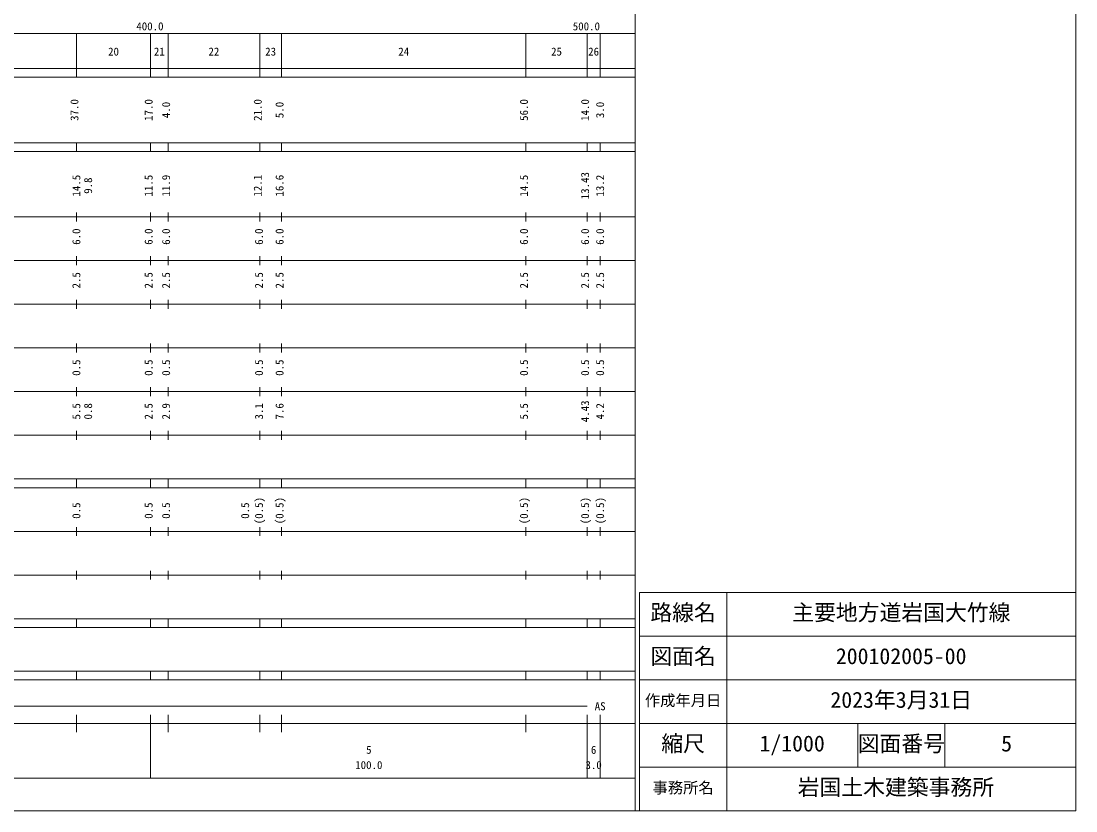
# Model space of a CAD drawing. Units: millimetres, scale not verified. Extents: x 32205 to 672205, y -56803 to 303197.
# Drawn here: x 430525 to 672205, y -56803 to 124046 of the extents above; entities that cross this region are included whole.
import ezdxf
from ezdxf.enums import TextEntityAlignment as Align

# ---------------------------------------------------------------- set-up
doc = ezdxf.new("R2010")
doc.units = ezdxf.units.MM
doc.header["$LTSCALE"] = 1000
for name, color, linetype, lineweight in [('M-TTL', 2, 'Continuous', 13), ('M-TTL-BAND', 7, 'Continuous', 13), ('M-TTL-FRAM', 2, 'Continuous', 13), ('M-TTL-LINE', 7, 'Continuous', 13), ('M-TTL-TXT', 7, 'Continuous', 13)]:
    doc.layers.add(name, color=color, linetype=linetype, lineweight=lineweight)
doc.styles.add('ＭＳ ゴシック', font='')
doc.styles.get('ＭＳ ゴシック').set_extended_font_data('MS Gothic')

msp = doc.modelspace()

# ---------------------------------------------------------------- linework, layer by layer
at = {"layer": 'M-TTL'}
for p, q in [((672205, -56803), (672205, 303197)), ((32205, -56803), (672205, -56803))]:
    msp.add_line(p, q, dxfattribs=at)
at = {"layer": 'M-TTL-BAND'}
for p, q in [((571205, -56803), (571205, 293197)), ((60205, 121197), (571205, 121197)), ((443205, 111197), (443205, 121197)), ((460205, 111197), (460205, 121197)), ((464205, 111197), (464205, 121197)), ((485205, 111197), (485205, 121197)), ((490205, 111197), (490205, 121197)), ((546205, 111197), (546205, 121197)), ((560205, 111197), (560205, 121197)), ((563205, 111197), (563205, 121197)), ((32205, 113197), (571205, 113197)), ((32205, 111197), (571205, 111197)), ((32205, 96197), (571205, 96197)), ((443205, 94197), (443205, 96197)), ((460205, 94197), (460205, 96197)), ((464205, 94197), (464205, 96197)), ((485205, 94197), (485205, 96197)), ((490205, 94197), (490205, 96197)), ((546205, 94197), (546205, 96197)), ((560205, 94197), (560205, 96197)), ((563205, 94197), (563205, 96197)), ((32205, 94197), (571205, 94197)), ((443205, 78197), (443205, 80197)), ((460205, 78197), (460205, 80197)), ((464205, 78197), (464205, 80197)), ((485205, 78197), (485205, 80197)), ((490205, 78197), (490205, 80197)), ((546205, 78197), (546205, 80197)), ((560205, 78197), (560205, 80197)), ((563205, 78197), (563205, 80197)), ((32205, 79197), (571205, 79197)), ((443205, 68197), (443205, 70197)), ((460205, 68197), (460205, 70197)), ((464205, 68197), (464205, 70197)), ((485205, 68197), (485205, 70197)), ((490205, 68197), (490205, 70197)), ((546205, 68197), (546205, 70197)), ((560205, 68197), (560205, 70197)), ((563205, 68197), (563205, 70197)), ((38205, 69197), (571205, 69197)), ((44205, 59197), (571205, 59197)), ((443205, 58197), (443205, 60197)), ((460205, 58197), (460205, 60197)), ((464205, 58197), (464205, 60197)), ((485205, 58197), (485205, 60197)), ((490205, 58197), (490205, 60197)), ((546205, 58197), (546205, 60197)), ((560205, 58197), (560205, 60197)), ((563205, 58197), (563205, 60197)), ((38205, 49197), (571205, 49197)), ((443205, 48197), (443205, 50197)), ((460205, 48197), (460205, 50197)), ((464205, 48197), (464205, 50197)), ((485205, 48197), (485205, 50197)), ((490205, 48197), (490205, 50197)), ((546205, 48197), (546205, 50197)), ((560205, 48197), (560205, 50197)), ((563205, 48197), (563205, 50197)), ((44205, 39197), (571205, 39197)), ((443205, 38197), (443205, 40197)), ((460205, 38197), (460205, 40197)), ((464205, 38197), (464205, 40197)), ((485205, 38197), (485205, 40197)), ((490205, 38197), (490205, 40197)), ((546205, 38197), (546205, 40197)), ((560205, 38197), (560205, 40197)), ((563205, 38197), (563205, 40197)), ((38205, 29197), (571205, 29197)), ((443205, 28197), (443205, 30197)), ((460205, 28197), (460205, 30197)), ((464205, 28197), (464205, 30197)), ((485205, 28197), (485205, 30197)), ((490205, 28197), (490205, 30197)), ((546205, 28197), (546205, 30197)), ((560205, 28197), (560205, 30197)), ((563205, 28197), (563205, 30197)), ((32205, 19197), (571205, 19197)), ((32205, 17197), (571205, 17197)), ((443205, 17197), (443205, 19197)), ((460205, 17197), (460205, 19197)), ((464205, 17197), (464205, 19197)), ((485205, 17197), (485205, 19197)), ((490205, 17197), (490205, 19197)), ((546205, 17197), (546205, 19197)), ((560205, 17197), (560205, 19197)), ((563205, 17197), (563205, 19197)), ((443205, 6197), (443205, 8197)), ((460205, 6197), (460205, 8197)), ((464205, 6197), (464205, 8197)), ((485205, 6197), (485205, 8197)), ((490205, 6197), (490205, 8197)), ((546205, 6197), (546205, 8197)), ((560205, 6197), (560205, 8197)), ((563205, 6197), (563205, 8197)), ((41205, 7197), (571205, 7197)), ((443205, -3803), (443205, -1803)), ((460205, -3803), (460205, -1803)), ((464205, -3803), (464205, -1803)), ((485205, -3803), (485205, -1803)), ((490205, -3803), (490205, -1803)), ((546205, -3803), (546205, -1803)), ((560205, -3803), (560205, -1803)), ((563205, -3803), (563205, -1803)), ((32205, -2803), (571205, -2803)), ((32205, -12803), (571205, -12803)), ((443205, -14803), (443205, -12803)), ((460205, -14803), (460205, -12803)), ((464205, -14803), (464205, -12803)), ((485205, -14803), (485205, -12803)), ((490205, -14803), (490205, -12803)), ((546205, -14803), (546205, -12803)), ((560205, -14803), (560205, -12803)), ((563205, -14803), (563205, -12803)), ((32205, -14803), (571205, -14803)), ((32205, -24803), (571205, -24803)), ((443205, -26803), (443205, -24803)), ((460205, -26803), (460205, -24803)), ((464205, -26803), (464205, -24803)), ((485205, -26803), (485205, -24803)), ((490205, -26803), (490205, -24803)), ((546205, -26803), (546205, -24803)), ((560205, -26803), (560205, -24803)), ((563205, -26803), (563205, -24803)), ((32205, -26803), (571205, -26803)), ((63205, -32803), (560205, -32803)), ((443205, -38803), (443205, -34803)), ((460205, -49303), (460205, -34803)), ((464205, -38803), (464205, -34803)), ((485205, -38803), (485205, -34803)), ((490205, -38803), (490205, -34803)), ((546205, -38803), (546205, -34803)), ((560205, -49303), (560205, -34803)), ((563205, -49303), (563205, -34803)), ((32205, -36803), (571205, -36803)), ((60205, -49303), (571205, -49303))]:
    msp.add_line(p, q, dxfattribs=at)
at = {"layer": 'M-TTL-FRAM'}
for p, q in [((672205, -6803), (572205, -6803)), ((572205, -6803), (572205, -56803))]:
    msp.add_line(p, q, dxfattribs=at)
at = {"layer": 'M-TTL-LINE'}
for p, q in [((592205, -6803), (592205, -56803)), ((672205, -16803), (572205, -16803)), ((672205, -26803), (572205, -26803)), ((672205, -36803), (572205, -36803)), ((622205, -36803), (622205, -46803)), ((642205, -36803), (642205, -46803)), ((672205, -46803), (572205, -46803))]:
    msp.add_line(p, q, dxfattribs=at)

# ---------------------------------------------------------------- texts
at = {"layer": 'M-TTL-BAND', "style": 'ＭＳ ゴシック'}
for s, p in [('400.0', (456924, 121391)), ('500.0', (556924, 121391)), ('20', (450455, 115602)), ('21', (460955, 115602)), ('22', (473455, 115602)), ('23', (486455, 115602)), ('24', (516955, 115602)), ('25', (551955, 115602)), ('26', (560455, 115602)), ('AS', (561955, -34303)), ('5', (509580, -44280)), ('6', (561080, -44280)), ('100.0', (507080, -47770)), ('3.0', (559830, -47770))]:
    msp.add_text(s, height=1833, dxfattribs=at).set_placement(p, align=Align.BOTTOM_LEFT)
for s, p in [('37.0', (444205, 101197)), ('17.0', (461205, 101197)), ('4.0', (465205, 101822)), ('21.0', (486205, 101197)), ('5.0', (491205, 101822)), ('56.0', (547205, 101197)), ('14.0', (561205, 101197)), ('3.0', (564647, 101822)), ('14.5', (444645, 83871)), ('9.8', (447342, 84496)), ('11.5', (461205, 83871)), ('11.9', (465205, 83871)), ('12.1', (486205, 83871)), ('16.6', (491205, 83871)), ('14.5', (547205, 83871)), ('13.43', (561205, 83246)), ('13.2', (564647, 83871)), ('6.0', (444645, 72822)), ('6.0', (461205, 72822)), ('6.0', (465205, 72822)), ('6.0', (486492, 72822)), ('6.0', (491205, 72822)), ('6.0', (547205, 72822)), ('6.0', (561205, 72822)), ('6.0', (564647, 72822)), ('2.5', (444645, 62822)), ('2.5', (461205, 62822)), ('2.5', (465205, 62822)), ('2.5', (486492, 62822)), ('2.5', (491205, 62822)), ('2.5', (547205, 62822)), ('2.5', (561205, 62822)), ('2.5', (564647, 62822)), ('0.5', (444645, 42822)), ('0.5', (461205, 42822)), ('0.5', (465205, 42822)), ('0.5', (486492, 42822)), ('0.5', (491205, 42822)), ('0.5', (547205, 42822)), ('0.5', (561205, 42822)), ('0.5', (564647, 42822)), ('5.5', (444645, 32822)), ('0.8', (447342, 32822)), ('2.5', (461205, 32822)), ('2.9', (465205, 32822)), ('3.1', (486492, 32822)), ('7.6', (491205, 32822)), ('5.5', (547205, 32822)), ('4.43', (561205, 32197)), ('4.2', (564647, 32822)), ('(0.5)', (486492, 8836)), ('(0.5)', (491205, 8836)), ('(0.5)', (547205, 8836)), ('(0.5)', (561205, 8836)), ('(0.5)', (564647, 8836)), ('0.5', (444645, 10086)), ('0.5', (461205, 10086)), ('0.5', (465205, 10086)), ('0.5', (483318, 10086))]:
    msp.add_text(s, height=1833, rotation=90, dxfattribs=at).set_placement(p, align=Align.BOTTOM_LEFT)
at = {"layer": 'M-TTL-TXT', "style": 'ＭＳ ゴシック'}
for s, height, p in [('路線名', 3666, (574705, -14303)), ('路線名', 3666, (574705, -14303)), ('主要地方道岩国大竹線', 3666, (607205, -14303)), ('図面名', 3666, (574705, -24303)), ('図面名', 3666, (574705, -24303)), ('200102005-00', 3666, (617205, -24303)), ('2023年3月31日', 3666, (615955, -34303)), ('作成年月日', 2566, (573455, -33553)), ('作成年月日', 2566, (573455, -33553)), ('縮尺', 3666, (577205, -44303)), ('縮尺', 3666, (577205, -44303)), ('1/1000', 3666, (599705, -44303)), ('図面番号', 3666, (622205, -44303)), ('図面番号', 3666, (622205, -44303)), ('5', 3666, (655080, -44303)), ('事務所名', 2566, (575205, -53553)), ('事務所名', 2566, (575205, -53553)), ('岩国土木建築事務所 ', 3666, (608455, -54303))]:
    msp.add_text(s, height=height, dxfattribs=at).set_placement(p, align=Align.BOTTOM_LEFT)

doc.saveas('drawing.dxf')
